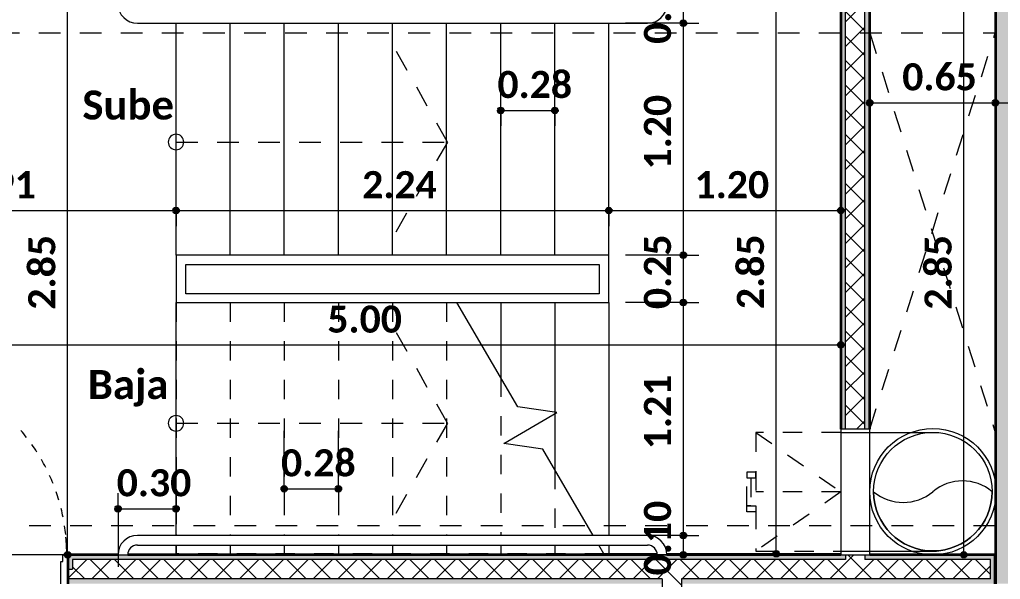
# Model space of a CAD drawing. Header units: metres. Extents: x -144 to 1000, y -717 to 29.
# Drawn here: x 605.24 to 610.31, y -560.4 to -557.51 of the extents above; entities that cross this region are included whole.
import ezdxf

# ---------------------------------------------------------------- set-up
doc = ezdxf.new("R2010")
doc.units = ezdxf.units.M
for name, pattern in [('Basculante', [0.11625, 0.075, -0.04125]), ('basculante modificado', [0.18, 0.1125, -0.0675]), ('Trazo', [0.45, 0.225, -0.225])]:
    doc.linetypes.add(name, pattern=pattern)
doc.layers.get('0').update_dxf_attribs({"color": 1})
for name, color, linetype, lineweight in [('A-ANNO-DIMS', 1, 'Continuous', 9), ('A-DETL', 1, 'Continuous', 9), ('A-DETL-GENF', 1, 'Continuous', 9), ('A-DETL-THIN', 1, 'Continuous', 9), ('A-DOOR', 1, 'Continuous', 9), ('A-DOOR-FRAM', 1, 'Continuous', 9), ('A-DOOR-HDLN', 1, 'Trazo', 20), ('A-FLOR', 2, 'Continuous', 9), ('A-FLOR-OVHD', 7, 'Basculante', 9), ('A-WALL', 4, 'Continuous', 9), ('G-ANNO-TEXT', 2, 'Continuous', 9), ('S-COLS', 7, 'Continuous', 9), ('S-STRS', 1, 'Continuous', 9), ('S-STRS-MBND', 1, 'Basculante', 9)]:
    doc.layers.add(name, color=color, linetype=linetype, lineweight=lineweight)
doc.layers.add('A-WALL-PATT', color=7, linetype='Continuous', lineweight=35, true_color=0x9c9c9c)
doc.styles.add('Calibri_B_2', font='calibrib.ttf', dxfattribs={"height": 0.135})
doc.styles.add('Calibri_B_5', font='calibrib.ttf', dxfattribs={"height": 0.66})

# ---------------------------------------------------------------- blocks, each defined once
blk = doc.blocks.new('P')
at = {"layer": 'A-ANNO-DIMS', "lineweight": 25}
h = blk.add_hatch(color=256, dxfattribs=at)
edge = h.paths.add_edge_path()
edge.add_arc((604.2479, -494.5188), 0.015, 0, 360)
h = blk.add_hatch(color=256, dxfattribs=at)
edge = h.paths.add_edge_path()
edge.add_arc((604.2479, -494.5188), 0.015, 0, 360)
h = blk.add_hatch(color=256, dxfattribs=at)
edge = h.paths.add_edge_path()
edge.add_arc((605.2121, -494.93), 0.015, 0, 360)
h = blk.add_hatch(color=256, dxfattribs=at)
edge = h.paths.add_edge_path()
edge.add_arc((605.8623, -494.93), 0.015, 0, 360)
h = blk.add_hatch(color=256, dxfattribs=at)
edge = h.paths.add_edge_path()
edge.add_arc((605.8623, -494.93), 0.015, 0, 360)
h = blk.add_hatch(color=256, dxfattribs=at)
edge = h.paths.add_edge_path()
edge.add_arc((603.3025, -494.9695), 0.015, 0, 360)
h = blk.add_hatch(color=256, dxfattribs=at)
edge = h.paths.add_edge_path()
edge.add_arc((603.5825, -494.9695), 0.015, 0, 360)
h = blk.add_hatch(color=256, dxfattribs=at)
edge = h.paths.add_edge_path()
edge.add_arc((601.6225, -495.4878), 0.015, 0, 360)
h = blk.add_hatch(color=256, dxfattribs=at)
edge = h.paths.add_edge_path()
edge.add_arc((601.6225, -495.4878), 0.015, 0, 360)
h = blk.add_hatch(color=256, dxfattribs=at)
edge = h.paths.add_edge_path()
edge.add_arc((603.8625, -495.4878), 0.015, 0, 360)
h = blk.add_hatch(color=256, dxfattribs=at)
edge = h.paths.add_edge_path()
edge.add_arc((603.8625, -495.4878), 0.015, 0, 360)
h = blk.add_hatch(color=256, dxfattribs=at)
edge = h.paths.add_edge_path()
edge.add_arc((605.0625, -495.4878), 0.015, 0, 360)
h = blk.add_hatch(color=256, dxfattribs=at)
edge = h.paths.add_edge_path()
edge.add_arc((604.2479, -495.7184), 0.015, 0, 360)
h = blk.add_hatch(color=256, dxfattribs=at)
edge = h.paths.add_edge_path()
edge.add_arc((604.2479, -495.7184), 0.015, 0, 360)
h = blk.add_hatch(color=256, dxfattribs=at)
edge = h.paths.add_edge_path()
edge.add_arc((604.2479, -495.9634), 0.015, 0, 360)
h = blk.add_hatch(color=256, dxfattribs=at)
edge = h.paths.add_edge_path()
edge.add_arc((604.2479, -495.9634), 0.015, 0, 360)
h = blk.add_hatch(color=256, dxfattribs=at)
edge = h.paths.add_edge_path()
edge.add_arc((605.0625, -496.1833), 0.015, 0, 360)
h = blk.add_hatch(color=256, dxfattribs=at)
edge = h.paths.add_edge_path()
edge.add_arc((602.1825, -496.9271), 0.015, 0, 360)
h = blk.add_hatch(color=256, dxfattribs=at)
edge = h.paths.add_edge_path()
edge.add_arc((602.4625, -496.9271), 0.015, 0, 360)
h = blk.add_hatch(color=256, dxfattribs=at)
edge = h.paths.add_edge_path()
edge.add_arc((601.3223, -497.0303), 0.015, 0, 360)
h = blk.add_hatch(color=256, dxfattribs=at)
edge = h.paths.add_edge_path()
edge.add_arc((601.6225, -497.0303), 0.015, 0, 360)
h = blk.add_hatch(color=256, dxfattribs=at)
edge = h.paths.add_edge_path()
edge.add_arc((604.2479, -497.1687), 0.015, 0, 360)
h = blk.add_hatch(color=256, dxfattribs=at)
edge = h.paths.add_edge_path()
edge.add_arc((604.2479, -497.1687), 0.015, 0, 360)
h = blk.add_hatch(color=256, dxfattribs=at)
edge = h.paths.add_edge_path()
edge.add_arc((601.0616, -497.2687), 0.015, 0, 360)
h = blk.add_hatch(color=256, dxfattribs=at)
edge = h.paths.add_edge_path()
edge.add_arc((604.2479, -497.2687), 0.015, 0, 360)
h = blk.add_hatch(color=256, dxfattribs=at)
edge = h.paths.add_edge_path()
edge.add_arc((604.7288, -497.2634), 0.015, 0, 360)
h = blk.add_hatch(color=256, dxfattribs=at)
edge = h.paths.add_edge_path()
edge.add_arc((605.6998, -497.2687), 0.015, 0, 360)
at = {"layer": 'A-WALL-PATT', "lineweight": 5, "true_color": 0x747474}
blk.add_hatch(color=8, dxfattribs=at).paths.add_polyline_path([(605.0625, -496.6187), (605.0871, -496.6187), (605.0871, -494.4188), (605.0621, -494.4189), (605.0621, -496.6187)])
at = {"layer": 'A-WALL-PATT', "true_color": 0x747474}
blk.add_hatch(color=8, dxfattribs=at).paths.add_polyline_path([(605.2121, -496.6187), (605.2121, -494.4188), (605.1871, -494.4188), (605.1871, -496.6187)])
at = {"layer": 'A-WALL-PATT', "lineweight": 5, "true_color": 0x747474}
h = blk.add_hatch(color=8, dxfattribs=at)
h.paths.add_polyline_path([(605.8371, -497.3937), (605.8621, -497.3933), (605.8621, -497.2687), (605.1871, -497.2687), (605.1871, -497.2937), (605.8371, -497.2937)])
h.paths.add_polyline_path([(601.087, -497.3437), (601.087, -497.2937), (605.0871, -497.2937), (605.0871, -497.2687), (601.062, -497.2687), (601.062, -497.3437)])
at = {"layer": 'A-WALL-PATT', "true_color": 0x747474}
h = blk.add_hatch(color=8, dxfattribs=at)
h.paths.add_polyline_path([(605.2619, -497.4187), (605.8621, -497.4187), (605.8621, -497.3937), (604.2374, -497.3937), (604.2374, -497.4187), (604.8871, -497.4187)])
h.paths.add_polyline_path([(604.1374, -497.4187), (604.1374, -497.3937), (601.062, -497.3937), (601.062, -497.4187), (604.1124, -497.4187)])
at = {"layer": 'S-COLS', "true_color": 0x5b5b5b}
h = blk.add_hatch(color=251, dxfattribs=at)
h.paths.add_polyline_path([(591.8622, -505.1188), (592.3622, -505.1188), (592.3622, -504.2188), (591.8622, -504.2188), (591.8622, -504.9427)])
h.paths.add_polyline_path([(610.1601, -505.1188), (610.162, -505.1188), (610.162, -504.2188), (609.662, -504.2188), (609.662, -505.1188), (610.0712, -505.1188)])
h.paths.add_polyline_path([(600.0622, -505.1187), (600.0622, -504.2187), (599.5622, -504.2187), (599.5622, -505.1187)])
h.paths.add_polyline_path([(595.762, -497.4187), (597.7621, -497.4187), (597.7618, -496.9188), (596.062, -496.9188), (596.062, -494.7688), (597.7623, -494.7688), (597.7618, -494.2688), (595.762, -494.2688), (595.762, -497.3959)])
h.paths.add_polyline_path([(592.1348, -497.4187), (592.3621, -497.4187), (592.3621, -496.7188), (591.8621, -496.7188), (591.8621, -497.4187), (591.9232, -497.4187)])
h.paths.add_polyline_path([(600.0621, -497.4187), (600.0621, -496.5187), (599.5621, -496.5187), (599.5621, -497.4187)])
h.paths.add_polyline_path([(605.9709, -497.4187), (606.3623, -497.4187), (606.3623, -494.2687), (605.8623, -494.2687), (605.8623, -497.4187)])
h.paths.add_polyline_path([(609.7623, -497.4187), (610.1623, -497.4187), (610.1623, -496.7188), (609.7623, -496.7188), (609.7623, -496.9461)])
h.paths.add_polyline_path([(599.5623, -495.1688), (600.0623, -495.1688), (600.0623, -494.2688), (599.5623, -494.2688), (599.5623, -495.1468)])
h.paths.add_polyline_path([(592.137, -494.9688), (592.362, -494.9688), (592.362, -494.2677), (591.862, -494.2688), (591.862, -494.9688), (591.8813, -494.9688)])
h.paths.add_polyline_path([(609.8433, -494.9688), (610.1623, -494.9688), (610.1623, -494.2677), (609.7623, -494.2677), (609.7623, -494.9688)])
h.paths.add_polyline_path([(599.6372, -486.2688), (600.0622, -486.2688), (600.0622, -485.3688), (599.5622, -485.3688), (599.5622, -486.2688)])
h.paths.add_polyline_path([(609.9851, -486.2688), (610.1622, -486.2688), (610.1622, -485.3688), (609.6622, -485.3688), (609.6622, -486.2688), (609.9268, -486.2688)])
h.paths.add_polyline_path([(592.4922, -485.6688), (592.9622, -485.6688), (592.9622, -485.1688), (592.0622, -485.1688), (592.0622, -485.6688), (592.4872, -485.6688)])
at = {"layer": 'A-ANNO-DIMS'}
for p, q in [((601.0616, -497.2687), (601.0616, -494.4188)), ((604.2479, -494.5188), (604.2479, -494.4184)), ((604.7288, -497.2634), (604.7288, -494.4184)), ((605.6998, -497.2687), (605.6998, -494.4188)), ((604.2479, -494.5188), (603.9479, -494.5188)), ((604.2479, -494.5188), (603.9479, -494.5188)), ((604.2479, -495.7184), (604.2479, -494.5188)), ((604.2479, -494.5188), (604.3279, -494.5188)), ((604.2479, -494.5188), (604.3279, -494.5188)), ((605.2121, -494.93), (605.2121, -494.63)), ((605.8623, -494.93), (605.8623, -494.63)), ((605.8623, -494.93), (605.8623, -494.63)), ((603.3025, -494.9695), (603.3025, -494.6695)), ((603.5825, -494.9695), (603.5825, -494.6695)), ((605.2121, -494.93), (605.8623, -494.93)), ((605.2121, -494.93), (605.2121, -495.01)), ((605.8623, -494.93), (605.8623, -495.01)), ((605.8623, -494.93), (606.3623, -494.93)), ((605.8623, -494.93), (605.8623, -495.01)), ((603.3025, -494.9695), (603.5825, -494.9695)), ((603.3025, -494.9695), (603.3025, -495.0495)), ((603.5825, -494.9695), (603.5825, -495.0495)), ((601.6225, -495.4878), (601.6225, -495.1878)), ((601.6225, -495.4878), (601.6225, -495.1878)), ((603.8625, -495.4878), (603.8625, -495.1878)), ((603.8625, -495.4878), (603.8625, -495.1878)), ((605.0625, -495.4878), (605.0625, -495.1878)), ((599.7122, -495.4878), (601.6225, -495.4878)), ((601.6225, -495.4878), (601.6225, -495.5678)), ((601.6225, -495.4878), (603.8625, -495.4878)), ((601.6225, -495.4878), (601.6225, -495.5678)), ((603.8625, -495.4878), (603.8625, -495.5678)), ((603.8625, -495.4878), (605.0625, -495.4878)), ((603.8625, -495.4878), (603.8625, -495.5678)), ((605.0625, -495.4878), (605.0625, -495.5678)), ((604.2479, -495.7184), (603.9479, -495.7184)), ((604.2479, -495.7184), (603.9479, -495.7184)), ((604.2479, -495.9634), (604.2479, -495.7184)), ((604.2479, -495.7184), (604.3279, -495.7184)), ((604.2479, -495.7184), (604.3279, -495.7184)), ((605.0625, -496.1833), (605.0625, -495.8833)), ((604.2479, -495.9634), (603.9479, -495.9634)), ((604.2479, -495.9634), (603.9479, -495.9634)), ((604.2479, -497.1687), (604.2479, -495.9634)), ((604.2479, -495.9634), (604.3279, -495.9634)), ((604.2479, -495.9634), (604.3279, -495.9634)), ((600.062, -496.1833), (605.0625, -496.1833)), ((605.0625, -496.1833), (605.0625, -496.2633)), ((602.1825, -496.9271), (602.1825, -496.6271)), ((602.4625, -496.9271), (602.4625, -496.6271)), ((601.6225, -497.0303), (601.6225, -496.7303)), ((601.3223, -497.0303), (601.3223, -496.9503)), ((602.1825, -496.9271), (602.4625, -496.9271)), ((602.1825, -496.9271), (602.1825, -497.0071)), ((602.4625, -496.9271), (602.4625, -497.0071)), ((601.3223, -497.0303), (601.6225, -497.0303)), ((601.3223, -497.0303), (601.3223, -497.3303)), ((601.6225, -497.0303), (601.6225, -497.1103)), ((604.2479, -497.1687), (603.9479, -497.1687)), ((604.2479, -497.1687), (603.9479, -497.1687)), ((604.2479, -497.2687), (604.2479, -497.1687)), ((604.2479, -497.1687), (604.3279, -497.1687)), ((604.2479, -497.1687), (604.3279, -497.1687)), ((601.0616, -497.2687), (600.9816, -497.2687)), ((601.0616, -497.2687), (601.3616, -497.2687)), ((604.2479, -497.2687), (603.9479, -497.2687)), ((604.2479, -497.2687), (604.3279, -497.2687)), ((604.7288, -497.2634), (604.4288, -497.2634)), ((604.7288, -497.2634), (604.8088, -497.2634)), ((605.6998, -497.2687), (605.3998, -497.2687)), ((605.6998, -497.2687), (605.7798, -497.2687))]:
    blk.add_line(p, q, dxfattribs=at)
at = {"layer": 'A-ANNO-DIMS', "lineweight": 25}
for centre in [(604.2479, -494.5188), (604.2479, -494.5188), (605.2121, -494.93), (605.8623, -494.93), (605.8623, -494.93), (603.3025, -494.9695), (603.5825, -494.9695), (601.6225, -495.4878), (601.6225, -495.4878), (603.8625, -495.4878), (603.8625, -495.4878), (605.0625, -495.4878), (604.2479, -495.7184), (604.2479, -495.7184), (604.2479, -495.9634), (604.2479, -495.9634), (605.0625, -496.1833), (602.1825, -496.9271), (602.4625, -496.9271), (601.3223, -497.0303), (601.6225, -497.0303), (604.2479, -497.1687), (604.2479, -497.1687), (601.0616, -497.2687), (604.2479, -497.2687), (604.7288, -497.2634), (605.6998, -497.2687)]:
    blk.add_circle(centre, 0.015, dxfattribs=at)
at = {"layer": 'A-DETL', "color": 7, "linetype": 'basculante modificado'}
for p, q in [((600.062, -494.5677), (605.8621, -494.5677)), ((605.2121, -496.6187), (605.8621, -494.5677)), ((605.2121, -494.5677), (605.8621, -496.636)), ((603.0269, -495.1334), (602.7294, -494.6036)), ((601.6225, -495.1334), (603.0225, -495.1334)), ((603.0269, -495.1334), (602.7281, -495.6536)), ((603.0269, -496.5884), (602.7294, -496.0586)), ((601.6225, -496.5884), (603.0225, -496.5884)), ((603.0269, -496.5884), (602.7281, -497.1086)), ((605.8621, -497.1187), (600.062, -497.1187))]:
    blk.add_line(p, q, dxfattribs=at)
at = {"layer": 'A-DETL-GENF', "linetype": 'Basculante'}
for p, q in [((601.062, -497.2687), (600.062, -497.2687)), ((601.062, -497.4187), (601.062, -497.2687))]:
    blk.add_line(p, q, dxfattribs=at)
at = {"layer": 'A-DETL-THIN'}
for p, q in [((601.4223, -494.5188), (604.0627, -494.5188)), ((603.8625, -495.7184), (601.6225, -495.7184)), ((601.6225, -495.7184), (601.6225, -495.9634)), ((603.8625, -495.9634), (603.8625, -495.7184)), ((601.6725, -495.9184), (601.6725, -495.7671)), ((601.6725, -495.7671), (603.8125, -495.7671)), ((603.8125, -495.7671), (603.8125, -495.9184)), ((603.8125, -495.9184), (601.6725, -495.9184)), ((601.6225, -495.9634), (603.8625, -495.9634)), ((605.2121, -496.6187), (605.0621, -496.6187)), ((605.0621, -496.6187), (605.0621, -497.2687)), ((605.0621, -496.636), (605.5583, -496.636)), ((605.2121, -497.2687), (605.2121, -496.6187)), ((604.0627, -497.1687), (601.4223, -497.1687)), ((601.4223, -497.2187), (604.0627, -497.2187)), ((601.3223, -497.2687), (601.3723, -497.2687)), ((604.1127, -497.2687), (604.1627, -497.2687)), ((605.0621, -497.2499), (605.5583, -497.2499)), ((605.0621, -497.2687), (605.2121, -497.2687))]:
    blk.add_line(p, q, dxfattribs=at)
for radius in [0.3269, 0.3069]:
    blk.add_circle((605.5391, -496.9423), radius, dxfattribs=at)
for centre, radius, start, end in [((601.4223, -494.4188), 0.1, 180, 270), ((604.0627, -494.4188), 0.1, 270, 0), ((601.6225, -495.1334), 0.04, 90, 270), ((601.6225, -495.1334), 0.04, 270, 90), ((601.6225, -496.5884), 0.04, 90, 270), ((601.6225, -496.5884), 0.04, 270, 90), ((605.6926, -497.1264), 0.2397, 50.181, 129.819), ((605.5391, -496.9423), 0.3069, 180, 0), ((605.3856, -496.7582), 0.2397, 230.181, 309.819), ((601.4223, -497.2687), 0.1, 90, 180), ((604.0627, -497.2687), 0.1, 360, 90), ((601.4223, -497.2687), 0.05, 90, 180), ((604.0627, -497.2687), 0.05, 0, 90)]:
    blk.add_arc(centre, radius, start, end, dxfattribs=at)
at = {"layer": 'A-DOOR'}
for start, end in [(37.9295, 40.6298), (32.5538, 35.2378), (27.2056, 29.8767), (21.8777, 24.5395), (16.5629, 19.2191), (11.2538, 13.9081), (5.9429, 8.5991), (0, 5.1398)]:
    blk.add_arc((600.0737, -497.2664), 0.9833, start, end, dxfattribs=at)
at = {"layer": 'A-DOOR-FRAM', "lineweight": 15}
for p, q in [((601.037, -497.2687), (601.062, -497.2687)), ((601.037, -497.3037), (601.037, -497.2687)), ((601.027, -497.3037), (601.037, -497.3037)), ((601.027, -497.4187), (601.027, -497.3037))]:
    blk.add_line(p, q, dxfattribs=at)
at = {"layer": 'A-DOOR-HDLN'}
blk.add_line((601.062, -497.4187), (601.062, -497.2687), dxfattribs=at)
at = {"layer": 'A-FLOR'}
for p, q in [((601.6225, -497.1687), (601.6225, -495.9634)), ((601.6225, -497.2687), (601.6225, -497.2187)), ((601.037, -497.2687), (600.087, -497.2687))]:
    blk.add_line(p, q, dxfattribs=at)
at = {"layer": 'A-FLOR-OVHD'}
for p, q in [((604.6233, -496.636), (604.6233, -497.2499)), ((604.6233, -496.636), (605.0621, -496.9437)), ((605.0621, -496.636), (604.6233, -496.636)), ((604.6233, -496.8411), (604.5765, -496.8411)), ((604.5765, -496.8411), (604.5765, -496.8715)), ((604.6233, -496.8715), (604.6233, -496.8411)), ((604.5765, -496.8715), (604.6233, -496.8715)), ((604.5765, -497.0159), (604.5765, -496.8715)), ((604.5765, -496.8715), (604.5967, -496.8715)), ((604.5967, -496.8715), (604.5967, -497.0159)), ((605.0621, -496.9437), (604.6233, -497.2499)), ((605.0621, -496.9437), (604.6233, -496.9437)), ((604.5765, -497.0159), (604.6233, -497.0159)), ((604.5765, -497.0463), (604.5765, -497.0159)), ((604.5967, -497.0159), (604.5765, -497.0159)), ((604.6233, -497.0159), (604.6233, -497.0463)), ((604.6233, -497.0463), (604.5765, -497.0463)), ((604.6233, -497.2499), (605.0621, -497.2499))]:
    blk.add_line(p, q, dxfattribs=at)
at = {"layer": 'A-WALL', "lineweight": 35}
for p, q in [((605.0621, -494.4188), (605.0621, -496.6187)), ((605.2121, -496.6187), (605.2121, -494.4188)), ((601.3223, -497.2687), (601.062, -497.2687)), ((601.062, -497.2687), (601.062, -497.4187)), ((604.1127, -497.2687), (601.3723, -497.2687)), ((605.0621, -497.2687), (604.1627, -497.2687)), ((605.8621, -497.2687), (605.2121, -497.2687)), ((605.8621, -497.4187), (605.8621, -497.2687))]:
    blk.add_line(p, q, dxfattribs=at)
at = {"layer": 'A-WALL'}
for p, q in [((605.0871, -496.6187), (605.0871, -494.3938)), ((605.1871, -496.6187), (605.1871, -494.3938)), ((605.0871, -497.2687), (605.0871, -497.2937)), ((605.1871, -497.2687), (605.1871, -497.2937)), ((601.087, -497.2937), (601.087, -497.3437)), ((605.0871, -497.2937), (601.087, -497.2937)), ((605.8371, -497.2937), (605.1871, -497.2937)), ((605.8371, -497.3937), (605.8371, -497.2937)), ((601.062, -497.3437), (601.087, -497.3437)), ((604.1374, -497.3937), (601.062, -497.3937)), ((604.1374, -497.3937), (604.1374, -498.7937)), ((604.2374, -497.3937), (604.2374, -498.9687)), ((605.8371, -497.3937), (604.2374, -497.3937))]:
    blk.add_line(p, q, dxfattribs=at)
at = {"layer": 'A-WALL-PATT', "color": 1, "lineweight": 5, "true_color": 0xff0000}
for p, q in [((605.0871, -494.5122), (605.1871, -494.4122)), ((605.1871, -494.5576), (605.0871, -494.4576)), ((605.0871, -494.6395), (605.1871, -494.5395)), ((605.1871, -494.6849), (605.0871, -494.5849)), ((605.0871, -494.7667), (605.1871, -494.6667)), ((605.1871, -494.8122), (605.0871, -494.7122)), ((605.0871, -494.894), (605.1871, -494.794)), ((605.1871, -494.9394), (605.0871, -494.8394)), ((605.0871, -495.0213), (605.1871, -494.9213)), ((605.1871, -495.0667), (605.0871, -494.9667)), ((605.0871, -495.1486), (605.1871, -495.0486)), ((605.1871, -495.194), (605.0871, -495.094)), ((605.0871, -495.2759), (605.1871, -495.1759)), ((605.1871, -495.3213), (605.0871, -495.2213)), ((605.0871, -495.4031), (605.1871, -495.3031)), ((605.1871, -495.4485), (605.0871, -495.3485)), ((605.0871, -495.5304), (605.1871, -495.4304)), ((605.1871, -495.5758), (605.0871, -495.4758)), ((605.0871, -495.6577), (605.1871, -495.5577)), ((605.1871, -495.7031), (605.0871, -495.6031)), ((605.0871, -495.785), (605.1871, -495.685)), ((605.1871, -495.8304), (605.0871, -495.7304)), ((605.0871, -495.9123), (605.1871, -495.8123)), ((605.1871, -495.9577), (605.0871, -495.8577)), ((605.0871, -496.0395), (605.1871, -495.9395)), ((605.1871, -496.0849), (605.0871, -495.9849)), ((605.0871, -496.1668), (605.1871, -496.0668)), ((605.1871, -496.2122), (605.0871, -496.1122)), ((605.0871, -496.2941), (605.1871, -496.1941)), ((605.1871, -496.3395), (605.0871, -496.2395)), ((605.0871, -496.4214), (605.1871, -496.3214)), ((605.1871, -496.4668), (605.0871, -496.3668)), ((605.0871, -496.5487), (605.1871, -496.4487)), ((605.1871, -496.5941), (605.0871, -496.4941)), ((605.1444, -496.6187), (605.1871, -496.5759)), ((605.1231, -497.2937), (605.0981, -497.2687)), ((605.1058, -497.2937), (605.1308, -497.2687)), ((601.062, -497.3918), (601.1601, -497.2937)), ((601.2774, -497.3937), (601.1774, -497.2937)), ((601.1874, -497.3937), (601.2874, -497.2937)), ((601.4047, -497.3937), (601.3047, -497.2937)), ((601.3147, -497.3937), (601.4147, -497.2937)), ((601.532, -497.3937), (601.432, -497.2937)), ((601.442, -497.3937), (601.542, -497.2937)), ((601.6593, -497.3937), (601.5593, -497.2937)), ((601.5692, -497.3937), (601.6692, -497.2937)), ((601.7865, -497.3937), (601.6865, -497.2937)), ((601.6965, -497.3937), (601.7965, -497.2937)), ((601.9138, -497.3937), (601.8138, -497.2937)), ((601.8238, -497.3937), (601.9238, -497.2937)), ((602.0411, -497.3937), (601.9411, -497.2937)), ((601.9511, -497.3937), (602.0511, -497.2937)), ((602.1684, -497.3937), (602.0684, -497.2937)), ((602.0783, -497.3937), (602.1783, -497.2937)), ((602.2957, -497.3937), (602.1957, -497.2937)), ((602.2056, -497.3937), (602.3056, -497.2937)), ((602.4229, -497.3937), (602.3229, -497.2937)), ((602.3329, -497.3937), (602.4329, -497.2937)), ((602.5502, -497.3937), (602.4502, -497.2937)), ((602.4602, -497.3937), (602.5602, -497.2937)), ((602.6775, -497.3937), (602.5775, -497.2937)), ((602.5875, -497.3937), (602.6875, -497.2937)), ((602.8048, -497.3937), (602.7048, -497.2937)), ((602.7147, -497.3937), (602.8147, -497.2937)), ((602.9321, -497.3937), (602.8321, -497.2937)), ((602.842, -497.3937), (602.942, -497.2937)), ((603.0593, -497.3937), (602.9593, -497.2937)), ((602.9693, -497.3937), (603.0693, -497.2937)), ((603.1866, -497.3937), (603.0866, -497.2937)), ((603.0966, -497.3937), (603.1966, -497.2937)), ((603.3139, -497.3937), (603.2139, -497.2937)), ((603.2239, -497.3937), (603.3239, -497.2937)), ((603.4412, -497.3937), (603.3412, -497.2937)), ((603.3511, -497.3937), (603.4511, -497.2937)), ((603.5685, -497.3937), (603.4685, -497.2937)), ((603.4784, -497.3937), (603.5784, -497.2937)), ((603.6957, -497.3937), (603.5957, -497.2937)), ((603.6057, -497.3937), (603.7057, -497.2937)), ((603.823, -497.3937), (603.723, -497.2937)), ((603.733, -497.3937), (603.833, -497.2937)), ((603.9503, -497.3937), (603.8503, -497.2937)), ((603.8603, -497.3937), (603.9603, -497.2937)), ((604.0776, -497.3937), (603.9776, -497.2937)), ((603.9875, -497.3937), (604.0875, -497.2937)), ((604.2049, -497.3937), (604.1049, -497.2937)), ((604.1148, -497.3937), (604.2148, -497.2937)), ((604.3321, -497.3937), (604.2321, -497.2937)), ((604.2421, -497.3937), (604.3421, -497.2937)), ((604.4594, -497.3937), (604.3594, -497.2937)), ((604.3694, -497.3937), (604.4694, -497.2937)), ((604.5867, -497.3937), (604.4867, -497.2937)), ((604.4967, -497.3937), (604.5967, -497.2937)), ((604.714, -497.3937), (604.614, -497.2937)), ((604.6239, -497.3937), (604.7239, -497.2937)), ((604.8412, -497.3937), (604.7412, -497.2937)), ((604.7512, -497.3937), (604.8512, -497.2937)), ((604.9685, -497.3937), (604.8685, -497.2937)), ((604.8785, -497.3937), (604.9785, -497.2937)), ((605.0958, -497.3937), (604.9958, -497.2937)), ((605.0058, -497.3937), (605.1058, -497.2937)), ((605.2231, -497.3937), (605.1231, -497.2937)), ((605.133, -497.3937), (605.233, -497.2937)), ((605.3504, -497.3937), (605.2504, -497.2937)), ((605.2603, -497.3937), (605.3603, -497.2937)), ((605.4776, -497.3937), (605.3776, -497.2937)), ((605.3876, -497.3937), (605.4876, -497.2937)), ((605.6049, -497.3937), (605.5049, -497.2937)), ((605.5149, -497.3937), (605.6149, -497.2937)), ((605.7322, -497.3937), (605.6322, -497.2937)), ((605.6422, -497.3937), (605.7422, -497.2937)), ((605.8371, -497.3713), (605.7595, -497.2937)), ((601.1502, -497.3937), (601.087, -497.3305)), ((605.7694, -497.3937), (605.8371, -497.326)), ((604.2374, -497.4263), (604.2049, -497.3937))]:
    blk.add_line(p, q, dxfattribs=at)
at = {"layer": 'S-COLS', "lineweight": 35}
blk.add_line((605.8623, -494.2687), (605.8623, -497.4187), dxfattribs=at)
at = {"layer": 'S-STRS'}
for p, q in [((601.6225, -495.7184), (601.6225, -494.5188)), ((601.9025, -495.7184), (601.9025, -494.5188)), ((602.1825, -495.7184), (602.1825, -494.5188)), ((602.4625, -495.7184), (602.4625, -494.5188)), ((602.7425, -495.7184), (602.7425, -494.5188)), ((603.0225, -495.7184), (603.0225, -494.5188)), ((603.3025, -495.7184), (603.3025, -494.5188)), ((603.5825, -495.7184), (603.5825, -494.5188)), ((603.8625, -495.7184), (603.8625, -494.5188)), ((603.3919, -496.5038), (603.0751, -495.9634)), ((603.3025, -495.9634), (603.3025, -496.3513)), ((603.5825, -495.9634), (603.5825, -496.5315)), ((603.8625, -495.9634), (603.8625, -497.1687)), ((603.5931, -496.5331), (603.3919, -496.5038)), ((603.3192, -496.6936), (603.5931, -496.5331)), ((603.5825, -496.5393), (603.5825, -496.829)), ((603.5204, -496.7229), (603.3192, -496.6936)), ((603.7816, -497.1687), (603.5204, -496.7229)), ((603.8371, -497.2634), (603.811, -497.2187)), ((603.8625, -497.2187), (603.8625, -497.2634)), ((603.8625, -497.2634), (603.8371, -497.2634)), ((604.112, -497.2634), (603.8625, -497.2634)), ((605.0621, -497.2634), (604.162, -497.2634))]:
    blk.add_line(p, q, dxfattribs=at)
at = {"layer": 'S-STRS-MBND'}
for p, q in [((601.6225, -495.9634), (601.6225, -497.1687)), ((601.9025, -495.9634), (601.9025, -497.1687)), ((602.1825, -495.9634), (602.1825, -497.1687)), ((602.4625, -495.9634), (602.4625, -497.1687)), ((602.7425, -495.9634), (602.7425, -497.1687)), ((603.0225, -495.9634), (603.0225, -497.1687)), ((603.3025, -496.3513), (603.3025, -497.1687)), ((603.5825, -496.5315), (603.5825, -496.5393)), ((603.5825, -496.829), (603.5825, -497.1687)), ((601.6225, -497.2187), (601.6225, -497.2634)), ((601.9025, -497.2187), (601.9025, -497.2634)), ((602.1825, -497.2187), (602.1825, -497.2634)), ((602.4625, -497.2187), (602.4625, -497.2634)), ((602.7425, -497.2187), (602.7425, -497.2634)), ((603.0225, -497.2187), (603.0225, -497.2634)), ((603.3025, -497.2187), (603.3025, -497.2634)), ((603.5825, -497.2187), (603.5825, -497.2634)), ((603.8371, -497.2634), (601.6225, -497.2634))]:
    blk.add_line(p, q, dxfattribs=at)
at = {"layer": 'A-ANNO-DIMS', "char_height": 0.14, "width": 0.376134, "attachment_point": 1, "rotation": 90, "line_spacing_factor": 1.158048, "style": 'Calibri_B_5'}
for s, insert in [('0.10', (604.0438, -494.6253)), ('1.20', (604.0438, -495.2753)), ('2.85', (600.8576, -496.0004)), ('0.25', (604.0438, -495.9976)), ('2.85', (604.5247, -495.9976)), ('2.85', (605.4958, -496.0004)), ('1.21', (604.0438, -496.7227)), ('0.10', (604.0438, -497.3754))]:
    blk.add_mtext(s, dxfattribs=dict(at, insert=insert))
at = {"layer": 'A-ANNO-DIMS', "char_height": 0.14, "width": 0.376134, "attachment_point": 1, "line_spacing_factor": 1.158048, "style": 'Calibri_B_5'}
for s, insert in [('0.65', (605.3805, -494.7259)), ('0.28', (603.2858, -494.7654)), ('1.91', (600.5106, -495.2838)), ('2.24', (602.5858, -495.2838)), ('1.20', (604.3058, -495.2838)), ('5.00', (602.4055, -495.9793)), ('0.28', (602.1658, -496.723)), ('0.30', (601.3157, -496.8262))]:
    blk.add_mtext(s, dxfattribs=dict(at, insert=insert))
at = {"layer": 'G-ANNO-TEXT', "style": 'Calibri_B_2'}
for s, p in [('Sube', (601.1378, -495.0168)), ('Baja', (601.1662, -496.463))]:
    blk.add_text(s, height=0.15, dxfattribs=at).set_placement(p)

msp = doc.modelspace()

# ---------------------------------------------------------------- block references
at = {"color": 3}
msp.add_blockref('P', (4.4238, -63.007), dxfattribs=at)

doc.saveas('drawing.dxf')
